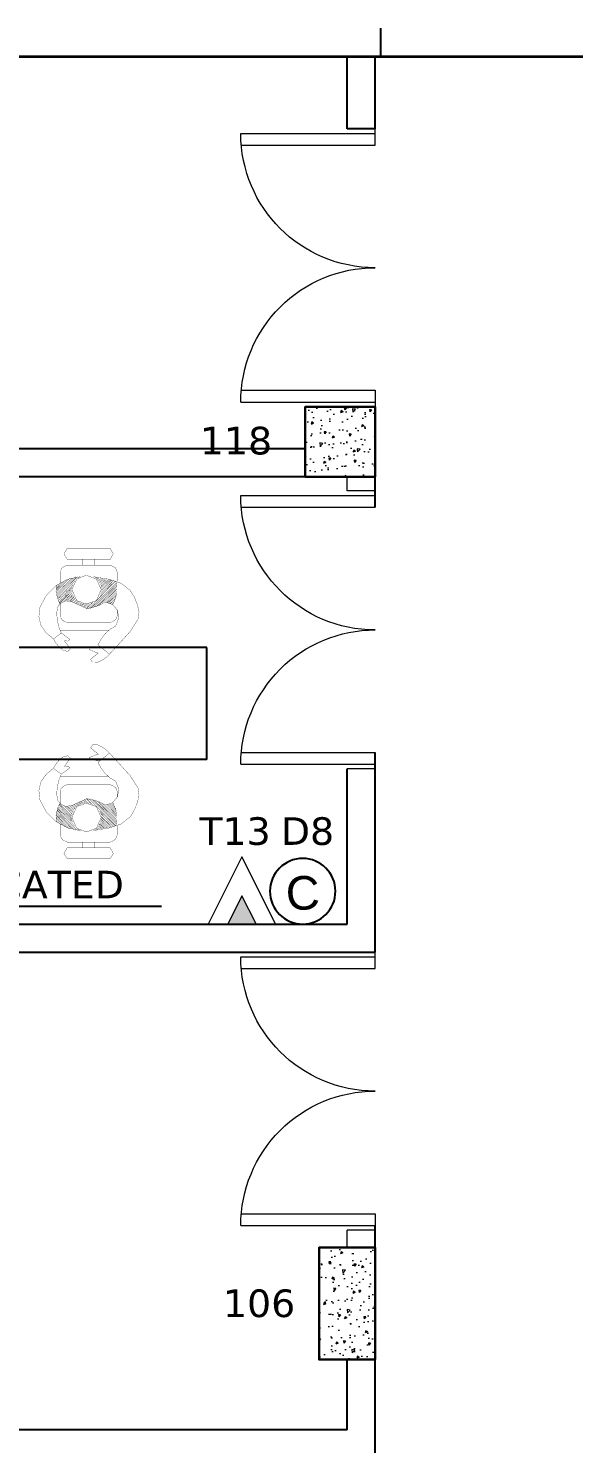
# Model space of a CAD drawing. Header units: inches. Extents: x -217 to 2701, y -906 to 3312.
# Drawn here: x 407.8 to 524.5, y 1818 to 2121 of the extents above; entities that cross this region are included whole.
import ezdxf

# ---------------------------------------------------------------- set-up
doc = ezdxf.new("R2010")
doc.units = ezdxf.units.IN
doc.header["$MEASUREMENT"] = 0
doc.layers.get('0').update_dxf_attribs({"color": 8, "linetype": 'CONTINUOUS'})
doc.layers.add('AR. COLUMN', color=160, linetype='CONTINUOUS', lineweight=30)
doc.layers.add('AR. R.C.C HATCH', color=253, linetype='CONTINUOUS', lineweight=9)
for name, color, linetype in [('COLUMN', 8, 'CONTINUOUS'), ('COLUMN HATCH', 8, 'CONTINUOUS'), ('EL- DATA POINT', 8, 'CONTINUOUS'), ('EL- TELEPHONE', 8, 'CONTINUOUS'), ('MAA-CABLE TRAY', 8, 'CONTINUOUS'), ('TEXT', 8, 'CONTINUOUS'), ('WALL', 7, 'CONTINUOUS'), ('WINDOOW', 8, 'CONTINUOUS')]:
    doc.layers.add(name, color=color, linetype=linetype)
doc.styles.add('style2', font='arial.ttf', dxfattribs={"height": 9})
doc.styles.add('VERDANA', font='verdana.ttf')

# ---------------------------------------------------------------- blocks, each defined once
blk = doc.blocks.new('b d')
at = {"layer": 'WINDOOW', "color": 0, "lineweight": 0}
for p, q in [((67237.44, 17555.04), (67233.94, 17555.04)), ((67234.94, 17526.29), (67234.94, 17555.04)), ((67237.44, 17526.39), (67237.44, 17555.04)), ((67289.94, 17526.39), (67289.94, 17555.04)), ((67289.94, 17555.04), (67293.44, 17555.04)), ((67292.44, 17526.29), (67292.44, 17555.04))]:
    blk.add_line(p, q, dxfattribs=at)
for centre, start, end in [((67234.94, 17555.04), 270, 0), ((67292.44, 17555.04), 180, 270)]:
    blk.add_arc(centre, 28.75, start, end, dxfattribs=at)
blk = doc.blocks.new('ZAI TELE')
at = {"layer": 'EL- TELEPHONE', "lineweight": 15}
blk.add_hatch(color=0, dxfattribs=at).paths.add_polyline_path([(0, 6.71), (3.36, 0), (-3.36, 0)])
at = {"layer": 'EL- TELEPHONE', "color": 0, "lineweight": 15}
for p, q in [((-8, 0), (0, 16)), ((0, 16), (8, 0)), ((-3.36, 0), (0, 6.71)), ((0, 6.71), (3.36, 0)), ((-8, 0), (8, 0))]:
    blk.add_line(p, q, dxfattribs=at)
blk = doc.blocks.new('COMPUTER')
at = {"layer": 'EL- DATA POINT', "color": 0}
blk.add_circle((0, -7.8), 7.8, dxfattribs=at)
blk = doc.blocks.new('COLUMB 24X24')
at = {"lineweight": 18}
blk.add_wipeout([(600, 0), (600, 600), (0, 600), (0, 0)], dxfattribs=at)
at = {"layer": 'AR. R.C.C HATCH'}
h = blk.add_hatch(dxfattribs=at)
h.set_pattern_fill('AR-CONC', color=256, scale=30, style=0)
h.paths.add_polyline_path([(600, 600), (0, 600), (0, 0), (600, 0)])
at = {"layer": 'AR. COLUMN'}
blk.add_lwpolyline([(600, 0), (600, 600), (0, 600), (0, 0)], close=True, dxfattribs=at)
blk = doc.blocks.new('COLUM')
at = {"lineweight": 18}
blk.add_wipeout([(-12, 0), (-12, -24), (0, -24), (0, 0)], dxfattribs=at)
at = {"layer": 'AR. R.C.C HATCH'}
h = blk.add_hatch(dxfattribs=at)
h.set_pattern_fill('AR-CONC', color=256, scale=0.75, angle=180, style=0)
h.paths.add_polyline_path([(-12, -24), (0, -24), (0, 0), (-12, 0)])
at = {"layer": 'AR. COLUMN'}
blk.add_lwpolyline([(-12, 0), (-12, -24), (0, -24), (0, 0)], close=True, dxfattribs=at)
at = {"layer": 'TEXT', "lineweight": 0}
blk.add_lwpolyline([(-12, -24), (0, -24), (0, 0), (-12, 0)], close=True, dxfattribs=at)

msp = doc.modelspace()

# ---------------------------------------------------------------- hatches: boundary and pattern name
at = {"layer": 'COLUMN HATCH', "linetype": 'Continuous'}
for points in [[(482, 2040), (467, 2040), (467, 2025), (482, 2025)], [(470, 1836), (482, 1836), (482, 1860), (470, 1860)]]:
    msp.add_hatch(color=256, dxfattribs=at).paths.add_polyline_path(points)
at = {"layer": 'TEXT', "lineweight": 0}
for points in [[(482, 2040), (467, 2040), (467, 2025), (482, 2025)], [(470, 1836), (482, 1836), (482, 1860), (470, 1860)]]:
    msp.add_hatch(color=256, dxfattribs=at).paths.add_polyline_path(points)

# ---------------------------------------------------------------- linework, layer by layer
at = {"layer": 'COLUMN', "linetype": 'Continuous'}
for p, q in [((445.99, 1988.44), (253.62, 1988.44)), ((445.99, 1964.44), (445.99, 1988.44)), ((445.99, 1964.44), (253.62, 1964.44))]:
    msp.add_line(p, q, dxfattribs=at)
for points in [[(482, 2040), (467, 2040), (467, 2025)], [(467, 2025), (482, 2025), (482, 2040)]]:
    msp.add_lwpolyline(points, dxfattribs=at)
at = {"layer": 'COLUMN', "linetype": 'Continuous', "const_width": 0.0614}
for points in [[(416.08, 2009.61), (415.4, 2008.52), (416.08, 2007.33)], [(425.32, 2009.61), (416.08, 2009.61)], [(425.32, 2007.33), (425.95, 2008.52), (425.32, 2009.61)], [(416.08, 2006.07), (415.57, 2005.84), (415.06, 2005.56), (414.71, 2004.99), (414.65, 2004.47)], [(416.08, 2007.33), (425.32, 2007.33)], [(416.08, 2006.07), (425.32, 2006.07)], [(419.33, 2007.33), (419.33, 2006.07)], [(421.9, 2006.07), (421.9, 2007.33)], [(426.8, 2004.47), (426.69, 2004.99), (426.34, 2005.56), (425.83, 2005.84), (425.32, 2006.07)], [(418.99, 2003.62), (416.19, 2003.05), (413.69, 2001.68), (411.63, 1999.63), (410.27, 1997.06)], [(413.69, 2000.31), (416.59, 2003.22)], [(413.69, 2000.65), (416.08, 2002.99)], [(413.8, 2000.09), (417.11, 2003.28)], [(413.86, 1999.46), (417.9, 2003.56)], [(413.86, 1999.8), (417.45, 2003.39)], [(413.97, 1999.23), (418.3, 2003.62)], [(414.65, 2002.25), (414.65, 2004.47)], [(417.11, 2000.83), (418.13, 1998.49), (420.19, 1997.75), (422.35, 1998.49), (423.38, 2000.83), (422.35, 2003.11), (420.19, 2003.91), (418.13, 2003.11), (417.11, 2000.83)], [(418.42, 2003.28), (418.76, 2003.62)], [(426.46, 1993.02), (425.32, 1992.39), (424.23, 1991.42), (423.38, 1990.28), (422.69, 1989.02), (425.15, 1987.03), (427.31, 1989.37), (429.59, 1991.88), (431.25, 1994.5), (431.48, 1996.04), (431.13, 1997.58), (430.45, 1999.29), (429.59, 2000.65), (427.65, 2002.2), (425.09, 2003.05), (421.67, 2003.62)], [(422.01, 2003.28), (422.18, 2003.5)], [(422.24, 2003.22), (422.41, 2003.5)], [(422.41, 2003.05), (422.69, 2003.39)], [(422.58, 2002.99), (422.92, 2003.28)], [(422.69, 2002.71), (423.27, 2003.28)], [(422.86, 2002.54), (423.55, 2003.28)], [(422.92, 2002.25), (423.78, 2003.22)], [(423.09, 2002.14), (424.06, 2003.11)], [(423.21, 2001.91), (424.29, 2003.05)], [(423.27, 2001.57), (424.63, 2003.05)], [(423.27, 2001.34), (424.92, 2002.99)], [(423.27, 2001.05), (425.26, 2002.99)], [(423.27, 2000.43), (425.77, 2002.88)], [(423.38, 2000.71), (425.49, 2002.88)], [(426.8, 2004.47), (426.8, 2002.65)], [(413.69, 2000.94), (415.57, 2002.76)], [(413.69, 2001.28), (414.88, 2002.42)], [(413.8, 2001.79), (413.69, 2000.43), (414.03, 1999), (414.48, 1997.86)], [(413.8, 2001.68), (414.03, 2001.91)], [(414.03, 1998.94), (417.79, 2002.71)], [(414.03, 1998.72), (417.39, 2001.91)], [(414.2, 1998.49), (417.22, 2001.51)], [(414.31, 1998.15), (417.11, 2001.17)], [(414.37, 1997.97), (417.11, 2000.83)], [(414.48, 1997.86), (417.11, 2000.48)], [(415.34, 1998.26), (417.22, 2000.2)], [(415.74, 1998.43), (417.28, 1999.86)], [(420.7, 1996.78), (426.51, 2002.65)], [(421.04, 1996.78), (426.63, 2002.36)], [(421.55, 1997), (426.69, 2002.14)], [(421.9, 1997.12), (426.69, 2001.85)], [(422.41, 1997.23), (426.69, 2001.57)], [(422.92, 1997.52), (426.69, 2001.28)], [(423.04, 1999.46), (426.34, 2002.71)], [(423.27, 1999.97), (426, 2002.76)], [(423.6, 1997.86), (426.69, 2000.94)], [(424.29, 1998.15), (426.69, 2000.54)], [(424.63, 1998.09), (426.69, 2000.2)], [(424.92, 1998.09), (426.69, 1999.86)], [(425.83, 1997.58), (426.34, 1998.77), (426.69, 2000.09), (426.69, 2001.34), (426.51, 2002.65)], [(410.27, 1997.06), (410.04, 1995.07), (410.44, 1993.24), (411.58, 1991.59), (413.17, 1990.28)], [(417.05, 1998.26), (415.74, 1998.43), (414.71, 1997.92), (414.03, 1997.06), (413.86, 1995.81)], [(414.65, 1995.35), (414.65, 1997.86)], [(416.08, 1998.43), (417.39, 1999.68)], [(416.42, 1998.43), (417.45, 1999.46)], [(416.71, 1998.38), (417.56, 1999.23)], [(416.94, 1998.26), (417.74, 1999)], [(417.05, 1998.26), (420.3, 1996.78), (421.67, 1997.06), (423.04, 1997.52), (424.29, 1998.15)], [(417.11, 1998.15), (417.79, 1998.83)], [(417.45, 1998.09), (418.07, 1998.72)], [(417.62, 1997.97), (418.13, 1998.49)], [(417.9, 1997.92), (418.42, 1998.43)], [(418.13, 1997.86), (418.48, 1998.26)], [(418.3, 1997.75), (418.76, 1998.15)], [(418.59, 1997.58), (418.99, 1997.97)], [(418.82, 1997.52), (419.16, 1997.92)], [(418.99, 1997.41), (419.5, 1997.86)], [(419.16, 1997.29), (419.67, 1997.86)], [(419.5, 1997.12), (420.01, 1997.75)], [(419.67, 1997.12), (420.3, 1997.75)], [(419.84, 1997), (420.7, 1997.86)], [(420.13, 1996.78), (421.15, 1997.86)], [(420.3, 1996.78), (421.55, 1998.09)], [(426.46, 1993.02), (427.14, 1994.73), (426.86, 1996.38), (425.83, 1997.63), (424.29, 1998.15)], [(425.09, 1997.92), (426.63, 1999.46)], [(425.32, 1997.86), (426.51, 1999)], [(425.6, 1997.75), (426.34, 1998.49)], [(425.77, 1997.63), (426, 1997.92)], [(413.86, 1995.81), (413.97, 1994.33), (414.31, 1992.84), (414.83, 1991.53)], [(414.65, 1995.35), (414.71, 1994.73), (415.06, 1994.33), (415.57, 1993.99), (416.08, 1993.81)], [(425.32, 1993.81), (416.08, 1993.81)], [(425.32, 1993.81), (425.83, 1993.99), (426.34, 1994.33), (426.69, 1994.73), (426.8, 1995.35)], [(426.8, 1996.44), (426.8, 1995.35)], [(413.17, 1990.28), (414.83, 1991.53), (416.71, 1990.17)], [(414.54, 1992.1), (424.98, 1992.1)], [(413.17, 1990.28), (413.69, 1989.37), (414.37, 1988.57), (415.17, 1987.88), (416.19, 1987.6)], [(416.71, 1990.17), (416.25, 1989.82), (415.51, 1989.88)], [(416.77, 1988.11), (415.51, 1989.88)], [(416.19, 1987.6), (416.77, 1988.11)], [(420.81, 1988), (420.87, 1988.57)], [(422.71, 1987.22), (420.81, 1988)], [(420.87, 1988.57), (422.07, 1988.57)], [(422.07, 1988.57), (423.04, 1988.68)], [(422.79, 1987.28), (421.1, 1985.92)], [(421.51, 1985.27), (421.1, 1985.92)], [(425.15, 1987.03), (424.41, 1986.29), (423.53, 1985.71), (422.58, 1985.26), (421.51, 1985.27)], [(421.51, 1967.6), (421.1, 1966.95)], [(422.79, 1965.59), (421.1, 1966.95)], [(425.15, 1965.84), (424.41, 1966.58), (423.53, 1967.16), (422.58, 1967.61), (421.51, 1967.6)], [(413.17, 1962.59), (413.69, 1963.5), (414.37, 1964.3), (415.17, 1964.99), (416.19, 1965.27)], [(416.77, 1964.76), (415.51, 1962.99)], [(416.19, 1965.27), (416.77, 1964.76)], [(422.71, 1965.65), (420.81, 1964.87)], [(420.81, 1964.87), (420.87, 1964.3)], [(420.87, 1964.3), (422.07, 1964.3)], [(426.46, 1959.85), (425.32, 1960.48), (424.23, 1961.45), (423.38, 1962.59), (422.69, 1963.85), (425.15, 1965.84), (427.31, 1963.5), (429.59, 1961), (431.25, 1958.37), (431.48, 1956.83), (431.13, 1955.29), (430.45, 1953.58), (429.59, 1952.22), (427.65, 1950.67), (425.09, 1949.82), (421.67, 1949.25)], [(422.07, 1964.3), (423.04, 1964.19)], [(410.27, 1955.81), (410.04, 1957.8), (410.44, 1959.63), (411.58, 1961.28), (413.17, 1962.59)], [(413.17, 1962.59), (414.83, 1961.34), (416.71, 1962.71)], [(413.86, 1957.06), (413.97, 1958.55), (414.31, 1960.03), (414.83, 1961.34)], [(414.54, 1960.77), (424.98, 1960.77)], [(416.71, 1962.71), (416.25, 1963.05), (415.51, 1962.99)], [(414.65, 1957.52), (414.71, 1958.14), (415.06, 1958.55), (415.57, 1958.88), (416.08, 1959.06)], [(414.65, 1957.52), (414.65, 1955.01)], [(425.32, 1959.06), (416.08, 1959.06)], [(426.46, 1959.85), (427.14, 1958.14), (426.86, 1956.49), (425.83, 1955.24), (424.29, 1954.72)], [(425.32, 1959.06), (425.83, 1958.88), (426.34, 1958.55), (426.69, 1958.14), (426.8, 1957.52)], [(426.8, 1956.43), (426.8, 1957.52)], [(418.99, 1949.25), (416.19, 1949.82), (413.69, 1951.19), (411.63, 1953.24), (410.27, 1955.81)], [(413.8, 1951.08), (413.69, 1952.44), (414.03, 1953.87), (414.48, 1955.01)], [(417.05, 1954.61), (415.74, 1954.44), (414.71, 1954.95), (414.03, 1955.81), (413.86, 1957.06)], [(414.2, 1954.38), (417.22, 1951.36)], [(414.31, 1954.72), (417.11, 1951.7)], [(414.37, 1954.9), (417.11, 1952.05)], [(414.48, 1955.01), (417.11, 1952.39)], [(415.34, 1954.61), (417.22, 1952.67)], [(415.74, 1954.44), (417.28, 1953.01)], [(416.08, 1954.44), (417.39, 1953.19)], [(416.42, 1954.44), (417.45, 1953.41)], [(416.71, 1954.5), (417.56, 1953.64)], [(416.94, 1954.61), (417.74, 1953.87)], [(417.05, 1954.61), (420.3, 1956.09), (421.67, 1955.81), (423.04, 1955.35), (424.29, 1954.72)], [(417.11, 1952.05), (418.13, 1954.38), (420.19, 1955.12), (422.35, 1954.38), (423.38, 1952.05), (422.35, 1949.76), (420.19, 1948.96), (418.13, 1949.76), (417.11, 1952.05)], [(417.11, 1954.72), (417.79, 1954.04)], [(417.45, 1954.78), (418.07, 1954.15)], [(417.62, 1954.9), (418.13, 1954.38)], [(417.9, 1954.95), (418.42, 1954.44)], [(418.13, 1955.01), (418.48, 1954.61)], [(418.3, 1955.12), (418.76, 1954.72)], [(418.59, 1955.29), (418.99, 1954.9)], [(418.82, 1955.35), (419.16, 1954.95)], [(418.99, 1955.46), (419.5, 1955.01)], [(419.16, 1955.58), (419.67, 1955.01)], [(419.5, 1955.75), (420.01, 1955.12)], [(419.67, 1955.75), (420.3, 1955.12)], [(419.84, 1955.87), (420.7, 1955.01)], [(420.13, 1956.09), (421.15, 1955.01)], [(420.3, 1956.09), (421.55, 1954.78)], [(420.7, 1956.09), (426.51, 1950.22)], [(421.04, 1956.09), (426.63, 1950.51)], [(421.55, 1955.87), (426.69, 1950.73)], [(421.9, 1955.75), (426.69, 1951.02)], [(422.41, 1955.64), (426.69, 1951.3)], [(422.92, 1955.35), (426.69, 1951.59)], [(423.6, 1955.01), (426.69, 1951.93)], [(424.29, 1954.72), (426.69, 1952.33)], [(424.63, 1954.78), (426.69, 1952.67)], [(424.92, 1954.78), (426.69, 1953.01)], [(425.09, 1954.95), (426.63, 1953.41)], [(425.32, 1955.01), (426.51, 1953.87)], [(425.6, 1955.12), (426.34, 1954.38)], [(425.77, 1955.24), (426, 1954.95)], [(425.83, 1955.29), (426.34, 1954.1), (426.69, 1952.79), (426.69, 1951.53), (426.51, 1950.22)], [(413.69, 1952.56), (416.59, 1949.65)], [(413.69, 1952.22), (416.08, 1949.88)], [(413.69, 1951.93), (415.57, 1950.11)], [(413.69, 1951.59), (414.88, 1950.45)], [(413.8, 1952.79), (417.11, 1949.59)], [(413.86, 1953.41), (417.9, 1949.31)], [(413.86, 1953.07), (417.45, 1949.48)], [(413.97, 1953.64), (418.3, 1949.25)], [(414.03, 1954.15), (417.39, 1950.96)], [(414.03, 1953.93), (417.79, 1950.16)], [(423.04, 1953.41), (426.34, 1950.16)], [(423.27, 1952.9), (426, 1950.11)], [(423.27, 1952.44), (425.77, 1949.99)], [(423.27, 1951.82), (425.26, 1949.88)], [(423.27, 1951.53), (424.92, 1949.88)], [(423.27, 1951.3), (424.63, 1949.82)], [(423.38, 1952.16), (425.49, 1949.99)], [(413.8, 1951.19), (414.03, 1950.96)], [(414.65, 1950.62), (414.65, 1948.4)], [(416.08, 1946.8), (415.57, 1947.03), (415.06, 1947.31), (414.71, 1947.88), (414.65, 1948.4)], [(418.42, 1949.59), (418.76, 1949.25)], [(422.01, 1949.59), (422.18, 1949.37)], [(422.24, 1949.65), (422.41, 1949.37)], [(422.41, 1949.82), (422.69, 1949.48)], [(422.58, 1949.88), (422.92, 1949.59)], [(422.69, 1950.16), (423.27, 1949.59)], [(422.86, 1950.34), (423.55, 1949.59)], [(422.92, 1950.62), (423.78, 1949.65)], [(423.09, 1950.73), (424.06, 1949.76)], [(423.21, 1950.96), (424.29, 1949.82)], [(426.8, 1948.4), (426.69, 1947.88), (426.34, 1947.31), (425.83, 1947.03), (425.32, 1946.8)], [(426.8, 1948.4), (426.8, 1950.22)], [(416.08, 1943.26), (415.4, 1944.35), (416.08, 1945.55)], [(416.08, 1946.8), (425.32, 1946.8)], [(416.08, 1945.55), (425.32, 1945.55)], [(419.33, 1945.55), (419.33, 1946.8)], [(421.9, 1946.8), (421.9, 1945.55)], [(425.32, 1945.55), (425.95, 1944.35), (425.32, 1943.26)], [(425.32, 1943.26), (416.08, 1943.26)]]:
    msp.add_lwpolyline(points, dxfattribs=at)
at = {"layer": 'COLUMN', "linetype": 'Continuous'}
msp.add_lwpolyline([(470, 1836), (482, 1836), (482, 1860), (470, 1860)], close=True, dxfattribs=at)
at = {"layer": 'TEXT', "lineweight": 0}
msp.add_line((476, 1836), (476, 1863.73), dxfattribs=at)
for points in [[(467, 2025), (482, 2025), (482, 2040), (467, 2040)], [(470, 1836), (482, 1836), (482, 1860), (470, 1860)]]:
    msp.add_lwpolyline(points, close=True, dxfattribs=at)
at = {"layer": 'WALL'}
for p, q in [((483.25, 2115), (483.25, 2121)), ((436.27, 1933.02), (376.17, 1933.02))]:
    msp.add_line(p, q, dxfattribs=at)
at = {"layer": 'WALL', "linetype": 'Continuous'}
for p, q in [((476, 2115), (87, 2115)), ((476, 2099.5), (476, 2115)), ((482, 2099.5), (482, 2115)), ((485.5, 2115), (482, 2115)), ((482, 2099.5), (476, 2099.5)), ((482, 2031), (482, 2040)), ((482, 2031), (213, 2031)), ((482, 2025), (213, 2025)), ((482, 2018.46), (482, 2025)), ((482, 1923.24), (482, 1965.96)), ((476, 1929.24), (476, 1962.46)), ((213, 1929.24), (476, 1929.24)), ((213, 1923.24), (482, 1923.24)), ((482, 1808.21), (482, 1864.73)), ((482, 1860), (470, 1860)), ((476, 1821), (476, 1860)), ((476, 1821), (213, 1821))]:
    msp.add_line(p, q, dxfattribs=at)
at = {"layer": 'WINDOOW', "lineweight": 35}
msp.add_line((-15, 2115), (988, 2115), dxfattribs=at)
at = {"layer": 'WINDOOW', "lineweight": 0}
for p, q in [((476, 2115), (476, 2107)), ((486.75, 2115), (482, 2115)), ((476, 2021.96), (476, 2040)), ((482, 2021.96), (476, 2021.96)), ((482, 1962.46), (476, 1962.46)), ((482, 1863.73), (476, 1863.73))]:
    msp.add_line(p, q, dxfattribs=at)

# ---------------------------------------------------------------- block references
at = {"layer": 'EL- DATA POINT', "xscale": -0.9000000000033019, "yscale": 0.9000000000014554, "zscale": 0.9000000000000002, "rotation": 175.5885965410431}
msp.add_blockref('COMPUTER', (465.96, 1929.26), dxfattribs=at)
at = {"layer": 'EL- TELEPHONE', "xscale": -0.9000000000039838, "yscale": 0.9000000000014554, "zscale": 0.9000000000000002, "rotation": 0.157403415598596}
msp.add_blockref('ZAI TELE', (453.49, 1929.26), dxfattribs=at)
at = {"layer": 'WINDOOW', "lineweight": 0, "xscale": -1, "rotation": 270}
for p in [(-17073.04, -65193.94), (-17073.04, -65271.48), (-17073.04, -65370.21)]:
    msp.add_blockref('b d', p, dxfattribs=at)

# ---------------------------------------------------------------- texts
at = {"layer": 'EL- DATA POINT', "extrusion": (0, 0, -1), "insert": (466.5, 1935.97), "char_height": 7.2, "width": 39.5099, "attachment_point": 5, "text_direction": (0.997148, 0.075473, 0), "style": 'style2'}
msp.add_mtext('C', dxfattribs=at)
at = {"layer": 'TEXT', "lineweight": 0, "char_height": 5.906, "width": 5.1391, "attachment_point": 5, "style": 'VERDANA'}
for s, insert in [('118', (452.23, 2032.68)), ('106', (457.17, 1848.01))]:
    msp.add_mtext(s, dxfattribs=dict(at, insert=insert))
at = {"layer": 'TEXT', "char_height": 5.906, "attachment_point": 5, "style": 'VERDANA'}
for s, insert, width in [('T13', (452.02, 1949.09), 146.5716), ('D8', (467.53, 1949.09), 146.5716), ('RELOCATED', (403.67, 1937.64), 145.1712)]:
    msp.add_mtext(s, dxfattribs=dict(at, insert=insert, width=width))

# ---------------------------------------------------------------- next in the draw order: block references
at = {"layer": 'AR. COLUMN', "xscale": 0.02500000000000233, "yscale": 0.02500000000000233, "zscale": 0.02500000000000233, "rotation": 180}
msp.add_blockref('COLUMB 24X24', (482, 2040), dxfattribs=at)
at = {"layer": 'MAA-CABLE TRAY', "lineweight": 18}
msp.add_blockref('COLUM', (482, 1860), dxfattribs=at)

doc.saveas('drawing.dxf')
